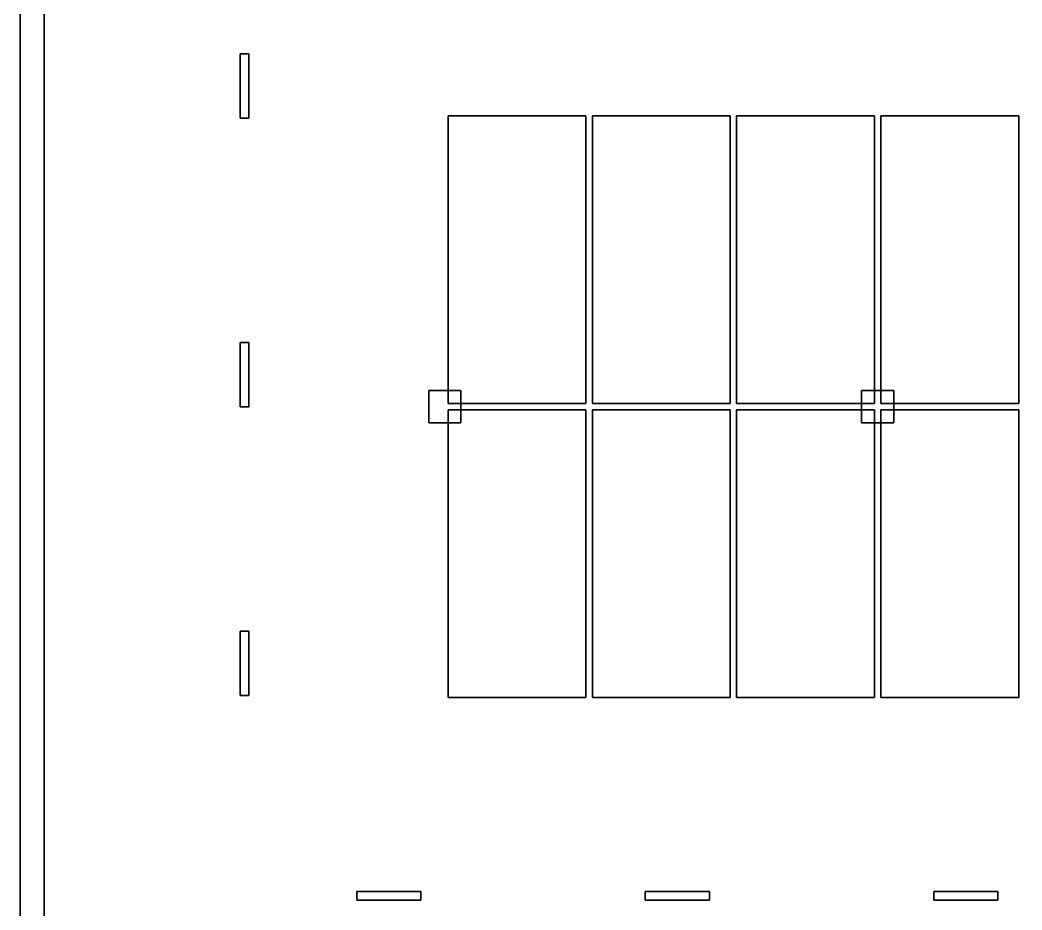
# Model space of a CAD drawing. Header units: metres. Extents: x 0 to 120, y -8 to 55.
# Drawn here: x -0.45 to 18.3, y 8.88 to 25.53 of the extents above; entities that cross this region are included whole.
import ezdxf

# ---------------------------------------------------------------- set-up
doc = ezdxf.new("R2010")
doc.units = ezdxf.units.M

msp = doc.modelspace()

# ---------------------------------------------------------------- linework, layer by layer
at = {"layer": 'COLUMN', "color": 7}
for points in [[(7.2, 18, -3.4), (7.2, 18.6, -3.4), (7.8, 18.6, -3.4), (7.8, 18, -3.4)], [(7.2, 18, -0.3), (7.8, 18, -0.3), (7.8, 18.6, -0.3), (7.2, 18.6, -0.3)], [(7.8, 18.6, -3.4), (7.2, 18.6, -3.4), (7.2, 18.6, -0.3), (7.8, 18.6, -0.3)], [(7.2, 18.6, -3.4), (7.2, 18, -3.4), (7.2, 18, -0.3), (7.2, 18.6, -0.3)], [(7.2, 18, -6.8), (7.2, 18.6, -6.8), (7.8, 18.6, -6.8), (7.8, 18, -6.8)], [(7.2, 18, -3.7), (7.8, 18, -3.7), (7.8, 18.6, -3.7), (7.2, 18.6, -3.7)], [(7.8, 18.6, -6.8), (7.2, 18.6, -6.8), (7.2, 18.6, -3.7), (7.8, 18.6, -3.7)], [(7.2, 18.6, -6.8), (7.2, 18, -6.8), (7.2, 18, -3.7), (7.2, 18.6, -3.7)], [(7.2, 18, -10.2), (7.2, 18.6, -10.2), (7.8, 18.6, -10.2), (7.8, 18, -10.2)], [(7.2, 18, -7.1), (7.8, 18, -7.1), (7.8, 18.6, -7.1), (7.2, 18.6, -7.1)], [(7.8, 18.6, -10.2), (7.2, 18.6, -10.2), (7.2, 18.6, -7.1), (7.8, 18.6, -7.1)], [(7.2, 18.6, -10.2), (7.2, 18, -10.2), (7.2, 18, -7.1), (7.2, 18.6, -7.1)], [(7.8, 18, -3.4), (7.8, 18.6, -3.4), (7.8, 18.6, -0.3), (7.8, 18, -0.3)], [(7.8, 18, -6.8), (7.8, 18.6, -6.8), (7.8, 18.6, -3.7), (7.8, 18, -3.7)], [(7.8, 18, -10.2), (7.8, 18.6, -10.2), (7.8, 18.6, -7.1), (7.8, 18, -7.1)], [(15.3, 18, -3.4), (15.3, 18.6, -3.4), (15.9, 18.6, -3.4), (15.9, 18, -3.4)], [(15.3, 18, -0.3), (15.9, 18, -0.3), (15.9, 18.6, -0.3), (15.3, 18.6, -0.3)], [(15.9, 18.6, -3.4), (15.3, 18.6, -3.4), (15.3, 18.6, -0.3), (15.9, 18.6, -0.3)], [(15.3, 18.6, -3.4), (15.3, 18, -3.4), (15.3, 18, -0.3), (15.3, 18.6, -0.3)], [(15.3, 18, -6.8), (15.3, 18.6, -6.8), (15.9, 18.6, -6.8), (15.9, 18, -6.8)], [(15.3, 18, -3.7), (15.9, 18, -3.7), (15.9, 18.6, -3.7), (15.3, 18.6, -3.7)], [(15.9, 18.6, -6.8), (15.3, 18.6, -6.8), (15.3, 18.6, -3.7), (15.9, 18.6, -3.7)], [(15.3, 18.6, -6.8), (15.3, 18, -6.8), (15.3, 18, -3.7), (15.3, 18.6, -3.7)], [(15.3, 18, -10.2), (15.3, 18.6, -10.2), (15.9, 18.6, -10.2), (15.9, 18, -10.2)], [(15.3, 18, -7.1), (15.9, 18, -7.1), (15.9, 18.6, -7.1), (15.3, 18.6, -7.1)], [(15.9, 18.6, -10.2), (15.3, 18.6, -10.2), (15.3, 18.6, -7.1), (15.9, 18.6, -7.1)], [(15.3, 18.6, -10.2), (15.3, 18, -10.2), (15.3, 18, -7.1), (15.3, 18.6, -7.1)], [(15.9, 18, -3.4), (15.9, 18.6, -3.4), (15.9, 18.6, -0.3), (15.9, 18, -0.3)], [(15.9, 18, -6.8), (15.9, 18.6, -6.8), (15.9, 18.6, -3.7), (15.9, 18, -3.7)], [(15.9, 18, -10.2), (15.9, 18.6, -10.2), (15.9, 18.6, -7.1), (15.9, 18, -7.1)], [(7.2, 18, -3.4), (7.8, 18, -3.4), (7.8, 18, -0.3), (7.2, 18, -0.3)], [(7.2, 18, -6.8), (7.8, 18, -6.8), (7.8, 18, -3.7), (7.2, 18, -3.7)], [(7.2, 18, -10.2), (7.8, 18, -10.2), (7.8, 18, -7.1), (7.2, 18, -7.1)], [(15.3, 18, -3.4), (15.9, 18, -3.4), (15.9, 18, -0.3), (15.3, 18, -0.3)], [(15.3, 18, -6.8), (15.9, 18, -6.8), (15.9, 18, -3.7), (15.3, 18, -3.7)], [(15.3, 18, -10.2), (15.9, 18, -10.2), (15.9, 18, -7.1), (15.3, 18, -7.1)]]:
    msp.add_3dface(points, dxfattribs=at)
at = {"layer": 'LIGHT', "color": 2}
for points in [[(3.67, 23.7, -0.4), (3.67, 24.9, -0.4), (3.83, 24.9, -0.4), (3.83, 23.7, -0.4)], [(3.67, 23.7, -0.3), (3.83, 23.7, -0.3), (3.83, 24.9, -0.3), (3.67, 24.9, -0.3)], [(3.83, 24.9, -0.4), (3.67, 24.9, -0.4), (3.67, 24.9, -0.3), (3.83, 24.9, -0.3)], [(3.67, 24.9, -0.4), (3.67, 23.7, -0.4), (3.67, 23.7, -0.3), (3.67, 24.9, -0.3)], [(3.67, 23.7, -3.8), (3.67, 24.9, -3.8), (3.83, 24.9, -3.8), (3.83, 23.7, -3.8)], [(3.67, 23.7, -3.7), (3.83, 23.7, -3.7), (3.83, 24.9, -3.7), (3.67, 24.9, -3.7)], [(3.83, 24.9, -3.8), (3.67, 24.9, -3.8), (3.67, 24.9, -3.7), (3.83, 24.9, -3.7)], [(3.67, 24.9, -3.8), (3.67, 23.7, -3.8), (3.67, 23.7, -3.7), (3.67, 24.9, -3.7)], [(3.67, 23.7, -7.2), (3.67, 24.9, -7.2), (3.83, 24.9, -7.2), (3.83, 23.7, -7.2)], [(3.67, 23.7, -7.1), (3.83, 23.7, -7.1), (3.83, 24.9, -7.1), (3.67, 24.9, -7.1)], [(3.83, 24.9, -7.2), (3.67, 24.9, -7.2), (3.67, 24.9, -7.1), (3.83, 24.9, -7.1)], [(3.67, 24.9, -7.2), (3.67, 23.7, -7.2), (3.67, 23.7, -7.1), (3.67, 24.9, -7.1)], [(3.83, 23.7, -0.4), (3.83, 24.9, -0.4), (3.83, 24.9, -0.3), (3.83, 23.7, -0.3)], [(3.83, 23.7, -3.8), (3.83, 24.9, -3.8), (3.83, 24.9, -3.7), (3.83, 23.7, -3.7)], [(3.83, 23.7, -7.2), (3.83, 24.9, -7.2), (3.83, 24.9, -7.1), (3.83, 23.7, -7.1)], [(3.67, 23.7, -0.4), (3.83, 23.7, -0.4), (3.83, 23.7, -0.3), (3.67, 23.7, -0.3)], [(3.67, 23.7, -3.8), (3.83, 23.7, -3.8), (3.83, 23.7, -3.7), (3.67, 23.7, -3.7)], [(3.67, 23.7, -7.2), (3.83, 23.7, -7.2), (3.83, 23.7, -7.1), (3.67, 23.7, -7.1)], [(3.67, 18.3, -0.4), (3.67, 19.5, -0.4), (3.83, 19.5, -0.4), (3.83, 18.3, -0.4)], [(3.67, 18.3, -0.3), (3.83, 18.3, -0.3), (3.83, 19.5, -0.3), (3.67, 19.5, -0.3)], [(3.83, 19.5, -0.4), (3.67, 19.5, -0.4), (3.67, 19.5, -0.3), (3.83, 19.5, -0.3)], [(3.67, 19.5, -0.4), (3.67, 18.3, -0.4), (3.67, 18.3, -0.3), (3.67, 19.5, -0.3)], [(3.67, 18.3, -3.8), (3.67, 19.5, -3.8), (3.83, 19.5, -3.8), (3.83, 18.3, -3.8)], [(3.67, 18.3, -3.7), (3.83, 18.3, -3.7), (3.83, 19.5, -3.7), (3.67, 19.5, -3.7)], [(3.83, 19.5, -3.8), (3.67, 19.5, -3.8), (3.67, 19.5, -3.7), (3.83, 19.5, -3.7)], [(3.67, 19.5, -3.8), (3.67, 18.3, -3.8), (3.67, 18.3, -3.7), (3.67, 19.5, -3.7)], [(3.67, 18.3, -7.2), (3.67, 19.5, -7.2), (3.83, 19.5, -7.2), (3.83, 18.3, -7.2)], [(3.67, 18.3, -7.1), (3.83, 18.3, -7.1), (3.83, 19.5, -7.1), (3.67, 19.5, -7.1)], [(3.83, 19.5, -7.2), (3.67, 19.5, -7.2), (3.67, 19.5, -7.1), (3.83, 19.5, -7.1)], [(3.67, 19.5, -7.2), (3.67, 18.3, -7.2), (3.67, 18.3, -7.1), (3.67, 19.5, -7.1)], [(3.83, 18.3, -0.4), (3.83, 19.5, -0.4), (3.83, 19.5, -0.3), (3.83, 18.3, -0.3)], [(3.83, 18.3, -3.8), (3.83, 19.5, -3.8), (3.83, 19.5, -3.7), (3.83, 18.3, -3.7)], [(3.83, 18.3, -7.2), (3.83, 19.5, -7.2), (3.83, 19.5, -7.1), (3.83, 18.3, -7.1)], [(3.67, 18.3, -0.4), (3.83, 18.3, -0.4), (3.83, 18.3, -0.3), (3.67, 18.3, -0.3)], [(3.67, 18.3, -3.8), (3.83, 18.3, -3.8), (3.83, 18.3, -3.7), (3.67, 18.3, -3.7)], [(3.67, 18.3, -7.2), (3.83, 18.3, -7.2), (3.83, 18.3, -7.1), (3.67, 18.3, -7.1)], [(3.67, 12.9, -0.4), (3.67, 14.1, -0.4), (3.83, 14.1, -0.4), (3.83, 12.9, -0.4)], [(3.67, 12.9, -0.3), (3.83, 12.9, -0.3), (3.83, 14.1, -0.3), (3.67, 14.1, -0.3)], [(3.83, 14.1, -0.4), (3.67, 14.1, -0.4), (3.67, 14.1, -0.3), (3.83, 14.1, -0.3)], [(3.67, 14.1, -0.4), (3.67, 12.9, -0.4), (3.67, 12.9, -0.3), (3.67, 14.1, -0.3)], [(3.67, 12.9, -3.8), (3.67, 14.1, -3.8), (3.83, 14.1, -3.8), (3.83, 12.9, -3.8)], [(3.67, 12.9, -3.7), (3.83, 12.9, -3.7), (3.83, 14.1, -3.7), (3.67, 14.1, -3.7)], [(3.83, 14.1, -3.8), (3.67, 14.1, -3.8), (3.67, 14.1, -3.7), (3.83, 14.1, -3.7)], [(3.67, 14.1, -3.8), (3.67, 12.9, -3.8), (3.67, 12.9, -3.7), (3.67, 14.1, -3.7)], [(3.67, 12.9, -7.2), (3.67, 14.1, -7.2), (3.83, 14.1, -7.2), (3.83, 12.9, -7.2)], [(3.67, 12.9, -7.1), (3.83, 12.9, -7.1), (3.83, 14.1, -7.1), (3.67, 14.1, -7.1)], [(3.83, 14.1, -7.2), (3.67, 14.1, -7.2), (3.67, 14.1, -7.1), (3.83, 14.1, -7.1)], [(3.67, 14.1, -7.2), (3.67, 12.9, -7.2), (3.67, 12.9, -7.1), (3.67, 14.1, -7.1)], [(3.83, 12.9, -0.4), (3.83, 14.1, -0.4), (3.83, 14.1, -0.3), (3.83, 12.9, -0.3)], [(3.83, 12.9, -3.8), (3.83, 14.1, -3.8), (3.83, 14.1, -3.7), (3.83, 12.9, -3.7)], [(3.83, 12.9, -7.2), (3.83, 14.1, -7.2), (3.83, 14.1, -7.1), (3.83, 12.9, -7.1)], [(3.67, 12.9, -0.4), (3.83, 12.9, -0.4), (3.83, 12.9, -0.3), (3.67, 12.9, -0.3)], [(3.67, 12.9, -3.8), (3.83, 12.9, -3.8), (3.83, 12.9, -3.7), (3.67, 12.9, -3.7)], [(3.67, 12.9, -7.2), (3.83, 12.9, -7.2), (3.83, 12.9, -7.1), (3.67, 12.9, -7.1)], [(5.85, 9.07, -0.4), (5.85, 9.23, -0.4), (7.05, 9.23, -0.4), (7.05, 9.07, -0.4)], [(5.85, 9.07, -0.3), (7.05, 9.07, -0.3), (7.05, 9.23, -0.3), (5.85, 9.23, -0.3)], [(7.05, 9.23, -0.4), (5.85, 9.23, -0.4), (5.85, 9.23, -0.3), (7.05, 9.23, -0.3)], [(5.85, 9.23, -0.4), (5.85, 9.07, -0.4), (5.85, 9.07, -0.3), (5.85, 9.23, -0.3)], [(5.85, 9.07, -3.8), (5.85, 9.23, -3.8), (7.05, 9.23, -3.8), (7.05, 9.07, -3.8)], [(5.85, 9.07, -3.7), (7.05, 9.07, -3.7), (7.05, 9.23, -3.7), (5.85, 9.23, -3.7)], [(7.05, 9.23, -3.8), (5.85, 9.23, -3.8), (5.85, 9.23, -3.7), (7.05, 9.23, -3.7)], [(5.85, 9.23, -3.8), (5.85, 9.07, -3.8), (5.85, 9.07, -3.7), (5.85, 9.23, -3.7)], [(5.85, 9.07, -7.2), (5.85, 9.23, -7.2), (7.05, 9.23, -7.2), (7.05, 9.07, -7.2)], [(5.85, 9.07, -7.1), (7.05, 9.07, -7.1), (7.05, 9.23, -7.1), (5.85, 9.23, -7.1)], [(7.05, 9.23, -7.2), (5.85, 9.23, -7.2), (5.85, 9.23, -7.1), (7.05, 9.23, -7.1)], [(5.85, 9.23, -7.2), (5.85, 9.07, -7.2), (5.85, 9.07, -7.1), (5.85, 9.23, -7.1)], [(7.05, 9.07, -0.4), (7.05, 9.23, -0.4), (7.05, 9.23, -0.3), (7.05, 9.07, -0.3)], [(7.05, 9.07, -3.8), (7.05, 9.23, -3.8), (7.05, 9.23, -3.7), (7.05, 9.07, -3.7)], [(7.05, 9.07, -7.2), (7.05, 9.23, -7.2), (7.05, 9.23, -7.1), (7.05, 9.07, -7.1)], [(11.25, 9.07, -0.4), (11.25, 9.23, -0.4), (12.45, 9.23, -0.4), (12.45, 9.07, -0.4)], [(11.25, 9.07, -0.3), (12.45, 9.07, -0.3), (12.45, 9.23, -0.3), (11.25, 9.23, -0.3)], [(12.45, 9.23, -0.4), (11.25, 9.23, -0.4), (11.25, 9.23, -0.3), (12.45, 9.23, -0.3)], [(11.25, 9.23, -0.4), (11.25, 9.07, -0.4), (11.25, 9.07, -0.3), (11.25, 9.23, -0.3)], [(11.25, 9.07, -3.8), (11.25, 9.23, -3.8), (12.45, 9.23, -3.8), (12.45, 9.07, -3.8)], [(11.25, 9.07, -3.7), (12.45, 9.07, -3.7), (12.45, 9.23, -3.7), (11.25, 9.23, -3.7)], [(12.45, 9.23, -3.8), (11.25, 9.23, -3.8), (11.25, 9.23, -3.7), (12.45, 9.23, -3.7)], [(11.25, 9.23, -3.8), (11.25, 9.07, -3.8), (11.25, 9.07, -3.7), (11.25, 9.23, -3.7)], [(11.25, 9.07, -7.2), (11.25, 9.23, -7.2), (12.45, 9.23, -7.2), (12.45, 9.07, -7.2)], [(11.25, 9.07, -7.1), (12.45, 9.07, -7.1), (12.45, 9.23, -7.1), (11.25, 9.23, -7.1)], [(12.45, 9.23, -7.2), (11.25, 9.23, -7.2), (11.25, 9.23, -7.1), (12.45, 9.23, -7.1)], [(11.25, 9.23, -7.2), (11.25, 9.07, -7.2), (11.25, 9.07, -7.1), (11.25, 9.23, -7.1)], [(12.45, 9.07, -0.4), (12.45, 9.23, -0.4), (12.45, 9.23, -0.3), (12.45, 9.07, -0.3)], [(12.45, 9.07, -3.8), (12.45, 9.23, -3.8), (12.45, 9.23, -3.7), (12.45, 9.07, -3.7)], [(12.45, 9.07, -7.2), (12.45, 9.23, -7.2), (12.45, 9.23, -7.1), (12.45, 9.07, -7.1)], [(16.65, 9.07, -0.4), (16.65, 9.23, -0.4), (17.85, 9.23, -0.4), (17.85, 9.07, -0.4)], [(16.65, 9.07, -0.3), (17.85, 9.07, -0.3), (17.85, 9.23, -0.3), (16.65, 9.23, -0.3)], [(17.85, 9.23, -0.4), (16.65, 9.23, -0.4), (16.65, 9.23, -0.3), (17.85, 9.23, -0.3)], [(16.65, 9.23, -0.4), (16.65, 9.07, -0.4), (16.65, 9.07, -0.3), (16.65, 9.23, -0.3)], [(16.65, 9.07, -3.8), (16.65, 9.23, -3.8), (17.85, 9.23, -3.8), (17.85, 9.07, -3.8)], [(16.65, 9.07, -3.7), (17.85, 9.07, -3.7), (17.85, 9.23, -3.7), (16.65, 9.23, -3.7)], [(17.85, 9.23, -3.8), (16.65, 9.23, -3.8), (16.65, 9.23, -3.7), (17.85, 9.23, -3.7)], [(16.65, 9.23, -3.8), (16.65, 9.07, -3.8), (16.65, 9.07, -3.7), (16.65, 9.23, -3.7)], [(16.65, 9.07, -7.2), (16.65, 9.23, -7.2), (17.85, 9.23, -7.2), (17.85, 9.07, -7.2)], [(16.65, 9.07, -7.1), (17.85, 9.07, -7.1), (17.85, 9.23, -7.1), (16.65, 9.23, -7.1)], [(17.85, 9.23, -7.2), (16.65, 9.23, -7.2), (16.65, 9.23, -7.1), (17.85, 9.23, -7.1)], [(16.65, 9.23, -7.2), (16.65, 9.07, -7.2), (16.65, 9.07, -7.1), (16.65, 9.23, -7.1)], [(17.85, 9.07, -0.4), (17.85, 9.23, -0.4), (17.85, 9.23, -0.3), (17.85, 9.07, -0.3)], [(17.85, 9.07, -3.8), (17.85, 9.23, -3.8), (17.85, 9.23, -3.7), (17.85, 9.07, -3.7)], [(17.85, 9.07, -7.2), (17.85, 9.23, -7.2), (17.85, 9.23, -7.1), (17.85, 9.07, -7.1)], [(5.85, 9.07, -0.4), (7.05, 9.07, -0.4), (7.05, 9.07, -0.3), (5.85, 9.07, -0.3)], [(5.85, 9.07, -3.8), (7.05, 9.07, -3.8), (7.05, 9.07, -3.7), (5.85, 9.07, -3.7)], [(5.85, 9.07, -7.2), (7.05, 9.07, -7.2), (7.05, 9.07, -7.1), (5.85, 9.07, -7.1)], [(11.25, 9.07, -0.4), (12.45, 9.07, -0.4), (12.45, 9.07, -0.3), (11.25, 9.07, -0.3)], [(11.25, 9.07, -3.8), (12.45, 9.07, -3.8), (12.45, 9.07, -3.7), (11.25, 9.07, -3.7)], [(11.25, 9.07, -7.2), (12.45, 9.07, -7.2), (12.45, 9.07, -7.1), (11.25, 9.07, -7.1)], [(16.65, 9.07, -0.4), (17.85, 9.07, -0.4), (17.85, 9.07, -0.3), (16.65, 9.07, -0.3)], [(16.65, 9.07, -3.8), (17.85, 9.07, -3.8), (17.85, 9.07, -3.7), (16.65, 9.07, -3.7)], [(16.65, 9.07, -7.2), (17.85, 9.07, -7.2), (17.85, 9.07, -7.1), (16.65, 9.07, -7.1)]]:
    msp.add_3dface(points, dxfattribs=at)
at = {"layer": 'ROOF', "color": 3}
for points in [[(0, 0, -0.3), (0, 54.9, -0.3), (120, 54.9, -0.3), (120, 0, -0.3)], [(0, 0), (120, 0), (120, 54.9), (0, 54.9)], [(0, 54.9, -0.3), (0, 0, -0.3), (0, 0), (0, 54.9)]]:
    msp.add_3dface(points, dxfattribs=at)
at = {"layer": 'SLAB', "color": 8}
for points in [[(0, 0, -3.7), (0, 54.9, -3.7), (120, 54.9, -3.7), (120, 0, -3.7)], [(0, 0, -3.4), (120, 0, -3.4), (120, 54.9, -3.4), (0, 54.9, -3.4)], [(0, 54.9, -3.7), (0, 0, -3.7), (0, 0, -3.4), (0, 54.9, -3.4)], [(0, 0, -7.1), (0, 54.9, -7.1), (120, 54.9, -7.1), (120, 0, -7.1)], [(0, 0, -6.8), (120, 0, -6.8), (120, 54.9, -6.8), (0, 54.9, -6.8)], [(0, 54.9, -7.1), (0, 0, -7.1), (0, 0, -6.8), (0, 54.9, -6.8)], [(0, 0, -10.8), (0, 54.9, -10.8), (120, 54.9, -10.8), (120, 0, -10.8)], [(0, 0, -10.2), (120, 0, -10.2), (120, 54.9, -10.2), (0, 54.9, -10.2)], [(0, 54.9, -10.8), (0, 0, -10.8), (0, 0, -10.2), (0, 54.9, -10.2)]]:
    msp.add_3dface(points, dxfattribs=at)
at = {"layer": 'STALL_GENERAL', "color": 254}
for points in [[(7.56, 18.36, -6.795), (7.56, 23.74, -6.795), (10.14, 23.74, -6.795), (10.14, 18.36, -6.795)], [(7.56, 18.36, -6.785), (10.14, 18.36, -6.785), (10.14, 23.74, -6.785), (7.56, 23.74, -6.785)], [(10.14, 23.74, -6.795), (7.56, 23.74, -6.795), (7.56, 23.74, -6.785), (10.14, 23.74, -6.785)], [(7.56, 23.74, -6.795), (7.56, 18.36, -6.795), (7.56, 18.36, -6.785), (7.56, 23.74, -6.785)], [(7.56, 18.36, -10.195), (7.56, 23.74, -10.195), (10.14, 23.74, -10.195), (10.14, 18.36, -10.195)], [(7.56, 18.36, -10.185), (10.14, 18.36, -10.185), (10.14, 23.74, -10.185), (7.56, 23.74, -10.185)], [(10.14, 23.74, -10.195), (7.56, 23.74, -10.195), (7.56, 23.74, -10.185), (10.14, 23.74, -10.185)], [(7.56, 23.74, -10.195), (7.56, 18.36, -10.195), (7.56, 18.36, -10.185), (7.56, 23.74, -10.185)], [(10.14, 18.36, -6.795), (10.14, 23.74, -6.795), (10.14, 23.74, -6.785), (10.14, 18.36, -6.785)], [(10.14, 18.36, -10.195), (10.14, 23.74, -10.195), (10.14, 23.74, -10.185), (10.14, 18.36, -10.185)], [(10.26, 18.36, -6.795), (10.26, 23.74, -6.795), (12.84, 23.74, -6.795), (12.84, 18.36, -6.795)], [(10.26, 18.36, -6.785), (12.84, 18.36, -6.785), (12.84, 23.74, -6.785), (10.26, 23.74, -6.785)], [(12.84, 23.74, -6.795), (10.26, 23.74, -6.795), (10.26, 23.74, -6.785), (12.84, 23.74, -6.785)], [(10.26, 23.74, -6.795), (10.26, 18.36, -6.795), (10.26, 18.36, -6.785), (10.26, 23.74, -6.785)], [(10.26, 18.36, -10.195), (10.26, 23.74, -10.195), (12.84, 23.74, -10.195), (12.84, 18.36, -10.195)], [(10.26, 18.36, -10.185), (12.84, 18.36, -10.185), (12.84, 23.74, -10.185), (10.26, 23.74, -10.185)], [(12.84, 23.74, -10.195), (10.26, 23.74, -10.195), (10.26, 23.74, -10.185), (12.84, 23.74, -10.185)], [(10.26, 23.74, -10.195), (10.26, 18.36, -10.195), (10.26, 18.36, -10.185), (10.26, 23.74, -10.185)], [(12.84, 18.36, -6.795), (12.84, 23.74, -6.795), (12.84, 23.74, -6.785), (12.84, 18.36, -6.785)], [(12.84, 18.36, -10.195), (12.84, 23.74, -10.195), (12.84, 23.74, -10.185), (12.84, 18.36, -10.185)], [(12.96, 18.36, -6.795), (12.96, 23.74, -6.795), (15.54, 23.74, -6.795), (15.54, 18.36, -6.795)], [(12.96, 18.36, -6.785), (15.54, 18.36, -6.785), (15.54, 23.74, -6.785), (12.96, 23.74, -6.785)], [(15.54, 23.74, -6.795), (12.96, 23.74, -6.795), (12.96, 23.74, -6.785), (15.54, 23.74, -6.785)], [(12.96, 23.74, -6.795), (12.96, 18.36, -6.795), (12.96, 18.36, -6.785), (12.96, 23.74, -6.785)], [(12.96, 18.36, -10.195), (12.96, 23.74, -10.195), (15.54, 23.74, -10.195), (15.54, 18.36, -10.195)], [(12.96, 18.36, -10.185), (15.54, 18.36, -10.185), (15.54, 23.74, -10.185), (12.96, 23.74, -10.185)], [(15.54, 23.74, -10.195), (12.96, 23.74, -10.195), (12.96, 23.74, -10.185), (15.54, 23.74, -10.185)], [(12.96, 23.74, -10.195), (12.96, 18.36, -10.195), (12.96, 18.36, -10.185), (12.96, 23.74, -10.185)], [(15.54, 18.36, -6.795), (15.54, 23.74, -6.795), (15.54, 23.74, -6.785), (15.54, 18.36, -6.785)], [(15.54, 18.36, -10.195), (15.54, 23.74, -10.195), (15.54, 23.74, -10.185), (15.54, 18.36, -10.185)], [(15.66, 18.36, -6.795), (15.66, 23.74, -6.795), (18.24, 23.74, -6.795), (18.24, 18.36, -6.795)], [(15.66, 18.36, -6.785), (18.24, 18.36, -6.785), (18.24, 23.74, -6.785), (15.66, 23.74, -6.785)], [(18.24, 23.74, -6.795), (15.66, 23.74, -6.795), (15.66, 23.74, -6.785), (18.24, 23.74, -6.785)], [(15.66, 23.74, -6.795), (15.66, 18.36, -6.795), (15.66, 18.36, -6.785), (15.66, 23.74, -6.785)], [(15.66, 18.36, -10.195), (15.66, 23.74, -10.195), (18.24, 23.74, -10.195), (18.24, 18.36, -10.195)], [(15.66, 18.36, -10.185), (18.24, 18.36, -10.185), (18.24, 23.74, -10.185), (15.66, 23.74, -10.185)], [(18.24, 23.74, -10.195), (15.66, 23.74, -10.195), (15.66, 23.74, -10.185), (18.24, 23.74, -10.185)], [(15.66, 23.74, -10.195), (15.66, 18.36, -10.195), (15.66, 18.36, -10.185), (15.66, 23.74, -10.185)], [(18.24, 18.36, -6.795), (18.24, 23.74, -6.795), (18.24, 23.74, -6.785), (18.24, 18.36, -6.785)], [(18.24, 18.36, -10.195), (18.24, 23.74, -10.195), (18.24, 23.74, -10.185), (18.24, 18.36, -10.185)], [(7.56, 18.36, -6.795), (10.14, 18.36, -6.795), (10.14, 18.36, -6.785), (7.56, 18.36, -6.785)], [(7.56, 18.36, -10.195), (10.14, 18.36, -10.195), (10.14, 18.36, -10.185), (7.56, 18.36, -10.185)], [(7.56, 12.86, -6.795), (7.56, 18.24, -6.795), (10.14, 18.24, -6.795), (10.14, 12.86, -6.795)], [(7.56, 12.86, -6.785), (10.14, 12.86, -6.785), (10.14, 18.24, -6.785), (7.56, 18.24, -6.785)], [(10.14, 18.24, -6.795), (7.56, 18.24, -6.795), (7.56, 18.24, -6.785), (10.14, 18.24, -6.785)], [(7.56, 18.24, -6.795), (7.56, 12.86, -6.795), (7.56, 12.86, -6.785), (7.56, 18.24, -6.785)], [(7.56, 12.86, -10.195), (7.56, 18.24, -10.195), (10.14, 18.24, -10.195), (10.14, 12.86, -10.195)], [(7.56, 12.86, -10.185), (10.14, 12.86, -10.185), (10.14, 18.24, -10.185), (7.56, 18.24, -10.185)], [(10.14, 18.24, -10.195), (7.56, 18.24, -10.195), (7.56, 18.24, -10.185), (10.14, 18.24, -10.185)], [(7.56, 18.24, -10.195), (7.56, 12.86, -10.195), (7.56, 12.86, -10.185), (7.56, 18.24, -10.185)], [(10.14, 12.86, -6.795), (10.14, 18.24, -6.795), (10.14, 18.24, -6.785), (10.14, 12.86, -6.785)], [(10.14, 12.86, -10.195), (10.14, 18.24, -10.195), (10.14, 18.24, -10.185), (10.14, 12.86, -10.185)], [(10.26, 18.36, -6.795), (12.84, 18.36, -6.795), (12.84, 18.36, -6.785), (10.26, 18.36, -6.785)], [(10.26, 18.36, -10.195), (12.84, 18.36, -10.195), (12.84, 18.36, -10.185), (10.26, 18.36, -10.185)], [(10.26, 12.86, -6.795), (10.26, 18.24, -6.795), (12.84, 18.24, -6.795), (12.84, 12.86, -6.795)], [(10.26, 12.86, -6.785), (12.84, 12.86, -6.785), (12.84, 18.24, -6.785), (10.26, 18.24, -6.785)], [(12.84, 18.24, -6.795), (10.26, 18.24, -6.795), (10.26, 18.24, -6.785), (12.84, 18.24, -6.785)], [(10.26, 18.24, -6.795), (10.26, 12.86, -6.795), (10.26, 12.86, -6.785), (10.26, 18.24, -6.785)], [(10.26, 12.86, -10.195), (10.26, 18.24, -10.195), (12.84, 18.24, -10.195), (12.84, 12.86, -10.195)], [(10.26, 12.86, -10.185), (12.84, 12.86, -10.185), (12.84, 18.24, -10.185), (10.26, 18.24, -10.185)], [(12.84, 18.24, -10.195), (10.26, 18.24, -10.195), (10.26, 18.24, -10.185), (12.84, 18.24, -10.185)], [(10.26, 18.24, -10.195), (10.26, 12.86, -10.195), (10.26, 12.86, -10.185), (10.26, 18.24, -10.185)], [(12.84, 12.86, -6.795), (12.84, 18.24, -6.795), (12.84, 18.24, -6.785), (12.84, 12.86, -6.785)], [(12.84, 12.86, -10.195), (12.84, 18.24, -10.195), (12.84, 18.24, -10.185), (12.84, 12.86, -10.185)], [(12.96, 18.36, -6.795), (15.54, 18.36, -6.795), (15.54, 18.36, -6.785), (12.96, 18.36, -6.785)], [(12.96, 18.36, -10.195), (15.54, 18.36, -10.195), (15.54, 18.36, -10.185), (12.96, 18.36, -10.185)], [(12.96, 12.86, -6.795), (12.96, 18.24, -6.795), (15.54, 18.24, -6.795), (15.54, 12.86, -6.795)], [(12.96, 12.86, -6.785), (15.54, 12.86, -6.785), (15.54, 18.24, -6.785), (12.96, 18.24, -6.785)], [(15.54, 18.24, -6.795), (12.96, 18.24, -6.795), (12.96, 18.24, -6.785), (15.54, 18.24, -6.785)], [(12.96, 18.24, -6.795), (12.96, 12.86, -6.795), (12.96, 12.86, -6.785), (12.96, 18.24, -6.785)], [(12.96, 12.86, -10.195), (12.96, 18.24, -10.195), (15.54, 18.24, -10.195), (15.54, 12.86, -10.195)], [(12.96, 12.86, -10.185), (15.54, 12.86, -10.185), (15.54, 18.24, -10.185), (12.96, 18.24, -10.185)], [(15.54, 18.24, -10.195), (12.96, 18.24, -10.195), (12.96, 18.24, -10.185), (15.54, 18.24, -10.185)], [(12.96, 18.24, -10.195), (12.96, 12.86, -10.195), (12.96, 12.86, -10.185), (12.96, 18.24, -10.185)], [(15.54, 12.86, -6.795), (15.54, 18.24, -6.795), (15.54, 18.24, -6.785), (15.54, 12.86, -6.785)], [(15.54, 12.86, -10.195), (15.54, 18.24, -10.195), (15.54, 18.24, -10.185), (15.54, 12.86, -10.185)], [(15.66, 18.36, -6.795), (18.24, 18.36, -6.795), (18.24, 18.36, -6.785), (15.66, 18.36, -6.785)], [(15.66, 18.36, -10.195), (18.24, 18.36, -10.195), (18.24, 18.36, -10.185), (15.66, 18.36, -10.185)], [(15.66, 12.86, -6.795), (15.66, 18.24, -6.795), (18.24, 18.24, -6.795), (18.24, 12.86, -6.795)], [(15.66, 12.86, -6.785), (18.24, 12.86, -6.785), (18.24, 18.24, -6.785), (15.66, 18.24, -6.785)], [(18.24, 18.24, -6.795), (15.66, 18.24, -6.795), (15.66, 18.24, -6.785), (18.24, 18.24, -6.785)], [(15.66, 18.24, -6.795), (15.66, 12.86, -6.795), (15.66, 12.86, -6.785), (15.66, 18.24, -6.785)], [(15.66, 12.86, -10.195), (15.66, 18.24, -10.195), (18.24, 18.24, -10.195), (18.24, 12.86, -10.195)], [(15.66, 12.86, -10.185), (18.24, 12.86, -10.185), (18.24, 18.24, -10.185), (15.66, 18.24, -10.185)], [(18.24, 18.24, -10.195), (15.66, 18.24, -10.195), (15.66, 18.24, -10.185), (18.24, 18.24, -10.185)], [(15.66, 18.24, -10.195), (15.66, 12.86, -10.195), (15.66, 12.86, -10.185), (15.66, 18.24, -10.185)], [(18.24, 12.86, -6.795), (18.24, 18.24, -6.795), (18.24, 18.24, -6.785), (18.24, 12.86, -6.785)], [(18.24, 12.86, -10.195), (18.24, 18.24, -10.195), (18.24, 18.24, -10.185), (18.24, 12.86, -10.185)], [(7.56, 12.86, -6.795), (10.14, 12.86, -6.795), (10.14, 12.86, -6.785), (7.56, 12.86, -6.785)], [(7.56, 12.86, -10.195), (10.14, 12.86, -10.195), (10.14, 12.86, -10.185), (7.56, 12.86, -10.185)], [(10.26, 12.86, -6.795), (12.84, 12.86, -6.795), (12.84, 12.86, -6.785), (10.26, 12.86, -6.785)], [(10.26, 12.86, -10.195), (12.84, 12.86, -10.195), (12.84, 12.86, -10.185), (10.26, 12.86, -10.185)], [(12.96, 12.86, -6.795), (15.54, 12.86, -6.795), (15.54, 12.86, -6.785), (12.96, 12.86, -6.785)], [(12.96, 12.86, -10.195), (15.54, 12.86, -10.195), (15.54, 12.86, -10.185), (12.96, 12.86, -10.185)], [(15.66, 12.86, -6.795), (18.24, 12.86, -6.795), (18.24, 12.86, -6.785), (15.66, 12.86, -6.785)], [(15.66, 12.86, -10.195), (18.24, 12.86, -10.195), (18.24, 12.86, -10.185), (15.66, 12.86, -10.185)]]:
    msp.add_3dface(points, dxfattribs=at)
at = {"layer": 'STALL_VISITOR', "color": 210}
for points in [[(7.56, 18.36, -3.395), (7.56, 23.74, -3.395), (10.14, 23.74, -3.395), (10.14, 18.36, -3.395)], [(7.56, 18.36, -3.385), (10.14, 18.36, -3.385), (10.14, 23.74, -3.385), (7.56, 23.74, -3.385)], [(10.14, 23.74, -3.395), (7.56, 23.74, -3.395), (7.56, 23.74, -3.385), (10.14, 23.74, -3.385)], [(7.56, 23.74, -3.395), (7.56, 18.36, -3.395), (7.56, 18.36, -3.385), (7.56, 23.74, -3.385)], [(10.14, 18.36, -3.395), (10.14, 23.74, -3.395), (10.14, 23.74, -3.385), (10.14, 18.36, -3.385)], [(10.26, 18.36, -3.395), (10.26, 23.74, -3.395), (12.84, 23.74, -3.395), (12.84, 18.36, -3.395)], [(10.26, 18.36, -3.385), (12.84, 18.36, -3.385), (12.84, 23.74, -3.385), (10.26, 23.74, -3.385)], [(12.84, 23.74, -3.395), (10.26, 23.74, -3.395), (10.26, 23.74, -3.385), (12.84, 23.74, -3.385)], [(10.26, 23.74, -3.395), (10.26, 18.36, -3.395), (10.26, 18.36, -3.385), (10.26, 23.74, -3.385)], [(12.84, 18.36, -3.395), (12.84, 23.74, -3.395), (12.84, 23.74, -3.385), (12.84, 18.36, -3.385)], [(12.96, 18.36, -3.395), (12.96, 23.74, -3.395), (15.54, 23.74, -3.395), (15.54, 18.36, -3.395)], [(12.96, 18.36, -3.385), (15.54, 18.36, -3.385), (15.54, 23.74, -3.385), (12.96, 23.74, -3.385)], [(15.54, 23.74, -3.395), (12.96, 23.74, -3.395), (12.96, 23.74, -3.385), (15.54, 23.74, -3.385)], [(12.96, 23.74, -3.395), (12.96, 18.36, -3.395), (12.96, 18.36, -3.385), (12.96, 23.74, -3.385)], [(15.54, 18.36, -3.395), (15.54, 23.74, -3.395), (15.54, 23.74, -3.385), (15.54, 18.36, -3.385)], [(15.66, 18.36, -3.395), (15.66, 23.74, -3.395), (18.24, 23.74, -3.395), (18.24, 18.36, -3.395)], [(15.66, 18.36, -3.385), (18.24, 18.36, -3.385), (18.24, 23.74, -3.385), (15.66, 23.74, -3.385)], [(18.24, 23.74, -3.395), (15.66, 23.74, -3.395), (15.66, 23.74, -3.385), (18.24, 23.74, -3.385)], [(15.66, 23.74, -3.395), (15.66, 18.36, -3.395), (15.66, 18.36, -3.385), (15.66, 23.74, -3.385)], [(18.24, 18.36, -3.395), (18.24, 23.74, -3.395), (18.24, 23.74, -3.385), (18.24, 18.36, -3.385)], [(7.56, 18.36, -3.395), (10.14, 18.36, -3.395), (10.14, 18.36, -3.385), (7.56, 18.36, -3.385)], [(7.56, 12.86, -3.395), (7.56, 18.24, -3.395), (10.14, 18.24, -3.395), (10.14, 12.86, -3.395)], [(7.56, 12.86, -3.385), (10.14, 12.86, -3.385), (10.14, 18.24, -3.385), (7.56, 18.24, -3.385)], [(10.14, 18.24, -3.395), (7.56, 18.24, -3.395), (7.56, 18.24, -3.385), (10.14, 18.24, -3.385)], [(7.56, 18.24, -3.395), (7.56, 12.86, -3.395), (7.56, 12.86, -3.385), (7.56, 18.24, -3.385)], [(10.14, 12.86, -3.395), (10.14, 18.24, -3.395), (10.14, 18.24, -3.385), (10.14, 12.86, -3.385)], [(10.26, 18.36, -3.395), (12.84, 18.36, -3.395), (12.84, 18.36, -3.385), (10.26, 18.36, -3.385)], [(10.26, 12.86, -3.395), (10.26, 18.24, -3.395), (12.84, 18.24, -3.395), (12.84, 12.86, -3.395)], [(10.26, 12.86, -3.385), (12.84, 12.86, -3.385), (12.84, 18.24, -3.385), (10.26, 18.24, -3.385)], [(12.84, 18.24, -3.395), (10.26, 18.24, -3.395), (10.26, 18.24, -3.385), (12.84, 18.24, -3.385)], [(10.26, 18.24, -3.395), (10.26, 12.86, -3.395), (10.26, 12.86, -3.385), (10.26, 18.24, -3.385)], [(12.84, 12.86, -3.395), (12.84, 18.24, -3.395), (12.84, 18.24, -3.385), (12.84, 12.86, -3.385)], [(12.96, 18.36, -3.395), (15.54, 18.36, -3.395), (15.54, 18.36, -3.385), (12.96, 18.36, -3.385)], [(12.96, 12.86, -3.395), (12.96, 18.24, -3.395), (15.54, 18.24, -3.395), (15.54, 12.86, -3.395)], [(12.96, 12.86, -3.385), (15.54, 12.86, -3.385), (15.54, 18.24, -3.385), (12.96, 18.24, -3.385)], [(15.54, 18.24, -3.395), (12.96, 18.24, -3.395), (12.96, 18.24, -3.385), (15.54, 18.24, -3.385)], [(12.96, 18.24, -3.395), (12.96, 12.86, -3.395), (12.96, 12.86, -3.385), (12.96, 18.24, -3.385)], [(15.54, 12.86, -3.395), (15.54, 18.24, -3.395), (15.54, 18.24, -3.385), (15.54, 12.86, -3.385)], [(15.66, 18.36, -3.395), (18.24, 18.36, -3.395), (18.24, 18.36, -3.385), (15.66, 18.36, -3.385)], [(15.66, 12.86, -3.395), (15.66, 18.24, -3.395), (18.24, 18.24, -3.395), (18.24, 12.86, -3.395)], [(15.66, 12.86, -3.385), (18.24, 12.86, -3.385), (18.24, 18.24, -3.385), (15.66, 18.24, -3.385)], [(18.24, 18.24, -3.395), (15.66, 18.24, -3.395), (15.66, 18.24, -3.385), (18.24, 18.24, -3.385)], [(15.66, 18.24, -3.395), (15.66, 12.86, -3.395), (15.66, 12.86, -3.385), (15.66, 18.24, -3.385)], [(18.24, 12.86, -3.395), (18.24, 18.24, -3.395), (18.24, 18.24, -3.385), (18.24, 12.86, -3.385)], [(7.56, 12.86, -3.395), (10.14, 12.86, -3.395), (10.14, 12.86, -3.385), (7.56, 12.86, -3.385)], [(10.26, 12.86, -3.395), (12.84, 12.86, -3.395), (12.84, 12.86, -3.385), (10.26, 12.86, -3.385)], [(12.96, 12.86, -3.395), (15.54, 12.86, -3.395), (15.54, 12.86, -3.385), (12.96, 12.86, -3.385)], [(15.66, 12.86, -3.395), (18.24, 12.86, -3.395), (18.24, 12.86, -3.385), (15.66, 12.86, -3.385)]]:
    msp.add_3dface(points, dxfattribs=at)
at = {"layer": 'WALL', "color": 9}
for points in [[(-0.45, -7.5, -10.8), (-0.45, 54.9, -10.8), (0, 54.9, -10.8), (0, -7.5, -10.8)], [(-0.45, -7.5), (0, -7.5), (0, 54.9), (-0.45, 54.9)], [(-0.45, 54.9, -10.8), (-0.45, -7.5, -10.8), (-0.45, -7.5), (-0.45, 54.9)], [(0, -7.5, -10.8), (0, 54.9, -10.8), (0, 54.9), (0, -7.5)]]:
    msp.add_3dface(points, dxfattribs=at)

doc.saveas('drawing.dxf')
